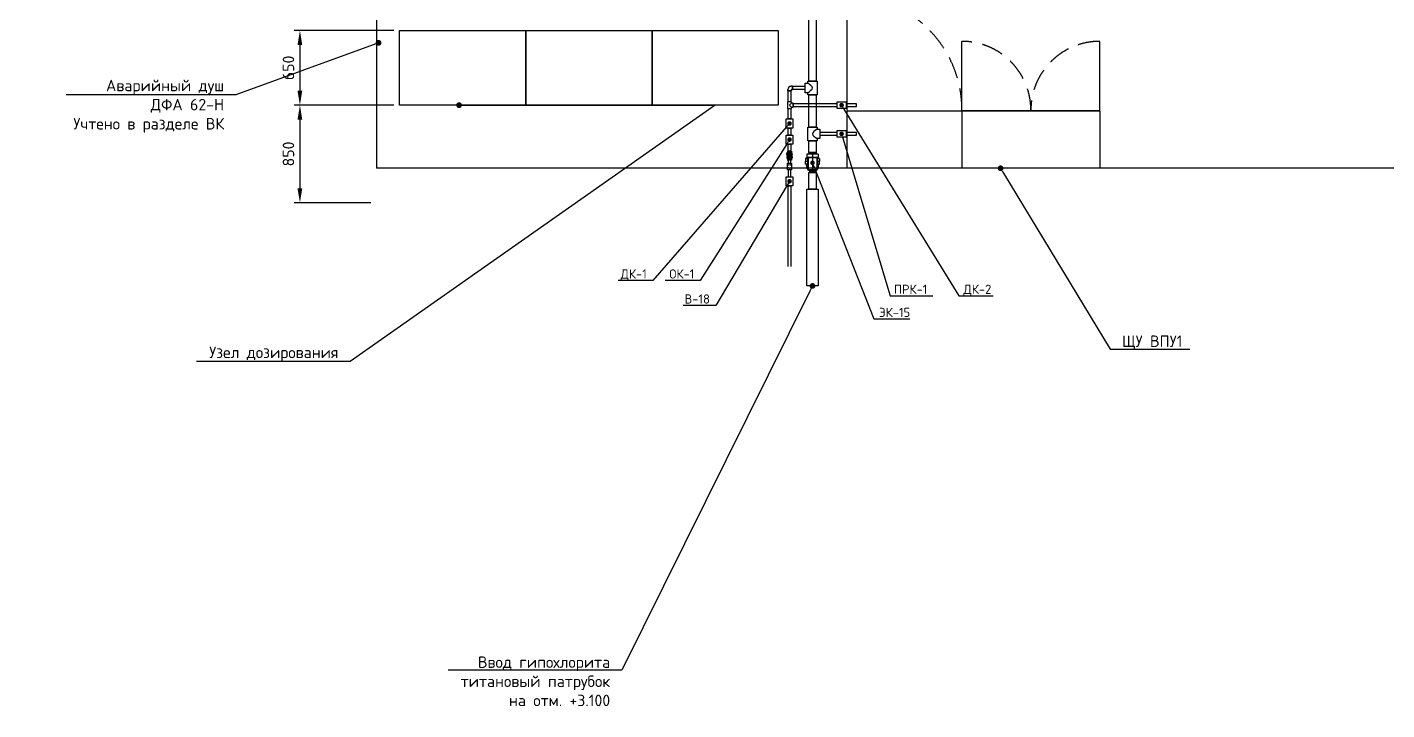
# Model space of a CAD drawing. Header units: millimetres. Extents: x -5247 to 64230, y -16204 to 29599.
# Drawn here: x 621 to 12465, y 15718 to 21665 of the extents above; entities that cross this region are included whole.
import ezdxf
from ezdxf import colors
from ezdxf.entities.mleader import LeaderData, LeaderLine
from ezdxf.math import Vec2, Vec3

# ---------------------------------------------------------------- set-up
doc = ezdxf.new("R2010")
doc.units = ezdxf.units.MM
doc.linetypes.add('HIDDEN', pattern=[9.525, 6.35, -3.175])
doc.linetypes.add('MITTE', pattern=[2, 1.25, -0.25, 0.25, -0.25])
doc.layers.get('Defpoints').update_dxf_attribs({"color": 1, "lineweight": 50})
for name, color, linetype in [('Выноски запорная арматура', 7, 'Continuous'), ('Выноски надписи', 7, 'Continuous'), ('Запорная арматура', 7, 'Continuous'), ('ОВиК и Водоснабжение', 4, 'Continuous'), ('Проектируемое технолог. оборудование', 3, 'Continuous'), ('Проектируемые щиты', 6, 'Continuous'), ('Размеры', 8, 'Continuous'), ('Фитинги', 7, 'Continuous')]:
    doc.layers.add(name, color=color, linetype=linetype)
doc.layers.add('Промывной трубопровод', color=150, linetype='Continuous', lineweight=30)
doc.layers.add('Трубопровод товарного гипохлорита натрия', color=10, linetype='Continuous', lineweight=30)
doc.styles.add('GTO_Isocpeur', font='isocpeur.ttf')
doc.styles.add('ISO_250', font='isocpeur.ttf', dxfattribs={"height": 250})
doc.styles.get("Standard").update_dxf_attribs({"font": 'arial.ttf'})
doc.dimstyles.new('ISO-25', dxfattribs={"dimtxt": 2.5, "dimasz": 2.5, "dimexe": 1.25, "dimexo": 0.625, "dimtad": 1, "dimtxsty": 'Standard', "dimcen": 2.5, "dimadec": 0, "dimazin": 0, "dimtfac": 1, "dimtmove": 0, "dimatfit": 3, "dimfxl": 1, "dimarcsym": 0})

# ---------------------------------------------------------------- blocks, each defined once
blk = doc.blocks.new('_Dot')
at = {"color": 0, "linetype": 'ByBlock', "lineweight": -2}
blk.add_line((-0.5, 0), (-1, 0), dxfattribs=at)
at = {"color": 0, "linetype": 'ByBlock', "const_width": 0.5}
blk.add_lwpolyline([(-0.25, 0, 1), (0.25, 0, 1)], format="xyb", close=True, dxfattribs=at)
blk = doc.blocks.new('Щит ЩУ ВПУ1')
at = {"layer": 'Проектируемые щиты'}
for points in [[(-2200, 506), (-2200, 1506)], [(-1200, 506), (-1200, 1106)], [(0, 506), (0, 1106)], [(0, 500), (-1200, 500), (-1200, 0)]]:
    blk.add_lwpolyline(points, dxfattribs=at)
blk.add_lwpolyline([(-2200, 500), (0, 500), (0, 0), (-2200, 0)], close=True, dxfattribs=at)
at = {"layer": 'Проектируемые щиты', "linetype": 'HIDDEN', "ltscale": 30}
for centre, radius, start, end in [((-2200, 506), 1000, 0, 90), ((-1200, 506), 600, 0, 90), ((0, 506), 600, 90, 180)]:
    blk.add_arc(centre, radius, start, end, dxfattribs=at)
blk = doc.blocks.new('*D151')
at = {"layer": 'Defpoints', "color": 0, "transparency": 16777216}
for p in [(3864, 21636), (2997, 20986), (3864, 20986)]:
    blk.add_point(p, dxfattribs=at)
at = {"layer": 'Размеры', "color": 0, "lineweight": -2, "transparency": 16777216}
for p, q in [((3814, 21636), (2947, 21636)), ((2997, 21511), (2997, 21111)), ((3814, 20986), (2947, 20986))]:
    blk.add_line(p, q, dxfattribs=at)
at = {"layer": 'Размеры', "color": 0, "transparency": 16777216}
for points in [[(2976, 21511), (3017, 21511), (2997, 21636)], [(2976, 21111), (3017, 21111), (2997, 20986)]]:
    blk.add_solid(points, dxfattribs=at)
at = {"layer": 'Размеры', "color": 0, "transparency": 16777216, "insert": (2897, 21311), "char_height": 100, "attachment_point": 5, "rotation": 90, "style": 'GTO_Isocpeur'}
blk.add_mtext('650', dxfattribs=at)
blk = doc.blocks.new('*D129')
at = {"layer": 'Defpoints', "color": 0, "transparency": 16777216}
for p in [(3864, 20986), (2997, 20136), (3664, 20136)]:
    blk.add_point(p, dxfattribs=at)
at = {"layer": 'Размеры', "color": 0, "lineweight": -2, "transparency": 16777216}
for p, q in [((3814, 20986), (2947, 20986)), ((2997, 20861), (2997, 20261)), ((3614, 20136), (2947, 20136))]:
    blk.add_line(p, q, dxfattribs=at)
at = {"layer": 'Размеры', "color": 0, "transparency": 16777216}
for points in [[(2976, 20861), (3017, 20861), (2997, 20986)], [(2976, 20261), (3017, 20261), (2997, 20136)]]:
    blk.add_solid(points, dxfattribs=at)
at = {"layer": 'Размеры', "color": 0, "transparency": 16777216, "insert": (2897, 20561), "char_height": 100, "attachment_point": 5, "rotation": 90, "style": 'GTO_Isocpeur'}
blk.add_mtext('850', dxfattribs=at)
blk = doc.blocks.new('EAQ-MINI-030')
at = {"layer": 'Запорная арматура', "color": 7, "ltscale": 25}
for p, q in [((31, 0), (-31, 0)), ((-31, 0), (-31, -14)), ((31, 0), (31, -14)), ((49, -14), (-49, -14))]:
    blk.add_line(p, q, dxfattribs=at)
at = {"layer": 'Запорная арматура', "color": 7}
for p, q in [((-26, 0), (26, 0)), ((-43, -49), (-43, -144)), ((-38, -49), (-38, -144)), ((-34, -40), (34, -40)), ((-34, -44), (34, -44)), ((38, -49), (38, -144)), ((43, -49), (43, -144)), ((-34, -148), (34, -148)), ((-34, -153), (34, -153)), ((-27, -153), (-27, -175)), ((-5, -153), (-5, -175)), ((8, -153), (8, -175)), ((30, -153), (30, -175))]:
    blk.add_line(p, q, dxfattribs=at)
at = {"layer": 'Запорная арматура', "color": 0}
for p, q in [((-60, -52), (-60, -77)), ((-50, -52), (-60, -52)), ((-60, -102), (-60, -77)), ((-43, -77), (-60, -77)), ((-50, -102), (-60, -102)), ((-51, -42), (-51, -52)), ((-51, -113), (-51, -102)), ((-49, -14), (-49, -42)), ((-39, -42), (-49, -42)), ((-49, -140), (-49, -113)), ((49, -42), (39, -42)), ((60, -52), (43, -52)), ((60, -77), (43, -77)), ((43, -102), (60, -102)), ((49, -113), (49, -140)), ((51, -52), (51, -42)), ((51, -102), (51, -113)), ((60, -52), (60, -77)), ((60, -102), (60, -77)), ((-50, -134), (-50, -119)), ((-44, -119), (-44, -134)), ((44, -119), (44, -134)), ((50, -134), (50, -119))]:
    blk.add_line(p, q, dxfattribs=at)
at = {"layer": 'Запорная арматура', "color": 0, "ltscale": 25}
for p, q in [((-49, -42), (-51, -42)), ((-51, -52), (-43, -52)), ((-51, -102), (-43, -102)), ((-49, -113), (-51, -113)), ((-43, -113), (-49, -113)), ((43, -52), (51, -52)), ((49, -113), (43, -113)), ((49, -14), (49, -42)), ((51, -42), (49, -42)), ((51, -113), (49, -113)), ((-43, -140), (-49, -140)), ((49, -140), (43, -140))]:
    blk.add_line(p, q, dxfattribs=at)
at = {"layer": 'Запорная арматура', "color": 7, "linetype": 'MITTE'}
for p, q in [((0, -2), (0, -175)), ((-29, -164), (-7, -164)), ((29, -164), (7, -164))]:
    blk.add_line(p, q, dxfattribs=at)
at = {"layer": 'Запорная арматура'}
for p, q in [((-5, -175), (-27, -175)), ((30, -175), (8, -175))]:
    blk.add_line(p, q, dxfattribs=at)
at = {"layer": 'Запорная арматура', "color": 7}
for centre, radius, start, end in [((-34, -49), 8.87, 90, 180), ((-34, -49), 4.43, 90, 180), ((34, -49), 8.87, 0, 90), ((34, -49), 4.43, 0, 90), ((-34, -144), 8.87, 180, 270), ((-34, -144), 4.43, 180, 270), ((34, -144), 4.43, 270, 0), ((34, -144), 8.87, 270, 0)]:
    blk.add_arc(centre, radius, start, end, dxfattribs=at)
blk = doc.blocks.new('VALTEC VTp.731.0.063')
at = {"layer": 'Фитинги'}
for points in [[(-41.5, 101), (-41.5, 119), (41.5, 119), (41.5, 0), (-41.5, 0), (-41.5, 18)], [(-41.5, 18), (-64, 18), (-64, 101), (-41.5, 101)]]:
    blk.add_lwpolyline(points, dxfattribs=at)
blk.add_spline([(-41.5, 18), (0, 59.5), (-41.5, 101)], degree=3, dxfattribs=at)
blk = doc.blocks.new('VTp.701.0.02505-1')
at = {"layer": 'Фитинги', "color": 0, "linetype": 'ByBlock', "lineweight": -2}
for p, q in [((28, -105), (28, -73)), ((41, -72), (29, -72)), ((29, -106), (29, -72)), ((41, -106), (29, -106)), ((41, -106), (41, -72)), ((46, -66), (45, -67)), ((45, -67), (45, -68)), ((45, -68), (45, -80)), ((45, -80), (45, -97)), ((45, -97), (45, -109)), ((45, -109), (45, -111)), ((46, -112), (45, -111)), ((59, -66), (46, -66)), ((59, -66), (46, -66)), ((46, -66), (46, -66)), ((59, -71), (46, -71)), ((46, -71), (46, -73)), ((59, -73), (46, -73)), ((59, -87), (46, -87)), ((46, -87), (46, -90)), ((59, -90), (46, -90)), ((59, -104), (46, -104)), ((46, -104), (46, -106)), ((59, -106), (46, -106)), ((59, -112), (46, -112)), ((59, -112), (46, -112)), ((46, -112), (46, -112)), ((59, -66), (59, -66)), ((59, -66), (59, -67)), ((59, -67), (61, -67)), ((59, -80), (59, -67)), ((59, -73), (59, -71)), ((59, -97), (59, -80)), ((59, -90), (59, -87)), ((59, -111), (59, -97)), ((59, -106), (59, -104)), ((59, -110), (61, -110)), ((59, -112), (59, -111)), ((59, -112), (59, -112)), ((61, -67), (61, -110)), ((68, -70), (61, -67)), ((68, -108), (61, -110)), ((63, -85), (63, -84)), ((63, -85), (63, -84)), ((63, -84), (65, -85)), ((65, -85), (63, -84)), ((63, -86), (63, -85)), ((63, -86), (63, -85)), ((64, -87), (63, -88)), ((63, -87), (64, -87)), ((63, -88), (64, -87)), ((64, -87), (63, -87)), ((63, -87), (63, -87)), ((63, -87), (63, -87)), ((63, -89), (63, -88)), ((63, -89), (63, -88)), ((66, -91), (63, -90)), ((63, -90), (66, -91)), ((64, -92), (63, -92)), ((64, -93), (63, -93)), ((64, -86), (64, -85)), ((64, -86), (64, -86)), ((64, -86), (64, -86)), ((64, -87), (65, -87)), ((64, -87), (65, -88)), ((65, -88), (64, -87)), ((65, -87), (64, -87)), ((64, -89), (64, -89)), ((64, -89), (64, -89)), ((64, -89), (64, -89)), ((64, -92), (64, -92)), ((64, -92), (64, -92)), ((64, -92), (64, -92)), ((64, -92), (64, -92)), ((64, -92), (66, -92)), ((65, -92), (64, -92)), ((64, -93), (64, -93)), ((64, -93), (64, -93)), ((64, -93), (64, -93)), ((65, -84), (65, -84)), ((66, -85), (65, -85)), ((65, -85), (65, -85)), ((65, -85), (65, -85)), ((65, -86), (65, -86)), ((65, -86), (65, -86)), ((65, -86), (65, -86)), ((65, -87), (65, -87)), ((65, -89), (65, -88)), ((65, -88), (65, -88)), ((65, -88), (65, -88)), ((65, -89), (65, -89)), ((65, -89), (65, -89)), ((65, -89), (65, -89)), ((66, -92), (65, -92)), ((65, -93), (65, -93)), ((65, -93), (66, -94)), ((65, -93), (66, -93)), ((66, -93), (65, -93)), ((65, -93), (65, -93)), ((65, -93), (65, -93)), ((65, -94), (65, -94)), ((66, -94), (65, -94)), ((66, -86), (66, -85)), ((66, -89), (66, -88)), ((66, -91), (66, -91)), ((66, -91), (66, -91)), ((66, -92), (66, -92)), ((68, -108), (68, -70)), ((68, -76), (80, -76)), ((68, -102), (80, -102)), ((69, -76), (69, -102)), ((69, -77), (80, -77)), ((69, -101), (80, -101)), ((80, -76), (80, -102)), ((80, -76), (81, -77)), ((80, -77), (81, -77)), ((80, -102), (81, -100)), ((80, -101), (81, -101)), ((81, -77), (81, -100))]:
    blk.add_line(p, q, dxfattribs=at)
for centre, radius, start, end in [((29, -73), 1, 90, 180), ((29, -105), 1, 180, 270), ((41, -68), 4, 270, 0), ((41, -110), 4, 0, 90)]:
    blk.add_arc(centre, radius, start, end, dxfattribs=at)
for points, knots in [([(46, -66), (46, -66), (45, -66), (45, -66), (45, -67), (45, -67), (45, -68), (45, -68), (45, -68)], [0, 0, 0, 0, 0.799351, 2.074077, 3.901657, 5.354755, 7.040743, 9, 9, 9, 9]), ([(45, -68), (45, -69), (45, -69), (45, -70), (45, -70), (45, -71), (45, -71), (46, -71)], [0, 0, 0, 0, 1.918351, 3.669779, 4.670661, 5.562009, 8, 8, 8, 8]), ([(46, -73), (46, -74), (45, -74), (45, -75), (45, -76), (45, -77), (45, -78), (45, -79), (45, -80), (45, -80)], [0, 0, 0, 0, 0.888167, 2.30453, 3.065733, 5.249249, 5.949728, 8.094709, 10, 10, 10, 10]), ([(45, -80), (45, -81), (45, -82), (45, -83), (45, -84), (45, -86), (45, -87), (46, -87)], [0, 0, 0, 0, 1.918351, 3.669779, 4.670661, 5.562009, 8, 8, 8, 8]), ([(46, -90), (46, -90), (45, -91), (45, -92), (45, -93), (45, -94), (45, -95), (45, -96), (45, -97), (45, -97)], [0, 0, 0, 0, 0.888167, 2.30453, 3.065733, 5.249249, 5.949728, 8.094709, 10, 10, 10, 10]), ([(45, -97), (45, -98), (45, -99), (45, -100), (45, -101), (45, -102), (45, -103), (46, -104)], [0, 0, 0, 0, 1.918351, 3.669779, 4.670661, 5.562009, 8, 8, 8, 8]), ([(46, -106), (46, -106), (45, -107), (45, -107), (45, -107), (45, -108), (45, -109), (45, -109), (45, -109)], [0, 0, 0, 0, 0.799351, 2.074077, 3.901657, 5.354755, 7.040743, 9, 9, 9, 9]), ([(45, -109), (45, -109), (45, -110), (45, -110), (45, -111), (45, -111), (45, -112), (46, -112)], [0, 0, 0, 0, 1.918351, 3.669779, 4.670661, 5.562009, 8, 8, 8, 8]), ([(59, -71), (59, -71), (59, -71), (59, -70), (59, -70), (59, -70), (59, -69), (59, -69), (59, -68), (59, -68), (59, -67), (59, -66), (59, -66), (59, -66)], [0, 0, 0, 0, 1.427484, 2.280153, 3.286315, 4.372142, 5.285978, 6.405019, 7.558741, 8.816444, 10.160663, 11.854718, 14, 14, 14, 14]), ([(59, -80), (59, -80), (59, -79), (59, -78), (59, -77), (59, -75), (59, -74), (59, -73)], [0, 0, 0, 0, 1.632211, 3.020938, 4.283081, 5.782952, 8, 8, 8, 8]), ([(59, -87), (59, -87), (59, -86), (59, -85), (59, -83), (59, -82), (59, -81), (59, -80)], [0, 0, 0, 0, 1.892547, 2.965414, 4.594113, 6.260888, 8, 8, 8, 8]), ([(59, -97), (59, -97), (59, -96), (59, -95), (59, -93), (59, -92), (59, -91), (59, -90)], [0, 0, 0, 0, 1.632211, 3.020938, 4.283081, 5.782952, 8, 8, 8, 8]), ([(59, -104), (59, -104), (59, -103), (59, -101), (59, -100), (59, -99), (59, -98), (59, -97)], [0, 0, 0, 0, 1.892547, 2.965414, 4.594113, 6.260888, 8, 8, 8, 8]), ([(59, -112), (59, -112), (59, -111), (59, -111), (59, -111), (59, -110), (59, -110), (59, -109), (59, -109), (59, -108), (59, -108), (59, -107), (59, -107), (59, -106)], [0, 0, 0, 0, 1.427484, 2.280153, 3.286315, 4.372142, 5.285978, 6.405019, 7.558741, 8.816444, 10.160663, 11.854718, 14, 14, 14, 14])]:
    blk.add_open_spline(points, degree=3, knots=knots, dxfattribs=at)
for points in [[(63, -84), (63, -84), (63, -84)], [(63, -84), (63, -84), (63, -84)], [(63, -84), (63, -84), (63, -84)], [(63, -85), (63, -85), (63, -85)], [(63, -85), (63, -85), (63, -85)], [(63, -85), (63, -85), (63, -85)], [(63, -85), (63, -85), (63, -85)], [(63, -85), (63, -85), (63, -85)], [(63, -85), (63, -85), (63, -85)], [(63, -85), (63, -85), (63, -85)], [(63, -85), (63, -85), (63, -85)], [(64, -86), (63, -86), (63, -86)], [(63, -86), (63, -86), (63, -86)], [(63, -86), (64, -86), (64, -86)], [(63, -87), (63, -87), (63, -87)], [(63, -87), (63, -87), (63, -87)], [(63, -87), (63, -87), (63, -87)], [(63, -88), (63, -88), (63, -88)], [(63, -88), (63, -88), (63, -88)], [(63, -88), (63, -88), (63, -88)], [(63, -88), (63, -88), (63, -88)], [(63, -88), (63, -88), (63, -88)], [(63, -88), (63, -88), (63, -88)], [(63, -88), (63, -88), (63, -88)], [(63, -88), (63, -88), (63, -88)], [(63, -89), (64, -89), (64, -89)], [(63, -89), (63, -89), (63, -89)], [(64, -89), (63, -89), (63, -89)], [(63, -90), (63, -90), (63, -90)], [(63, -90), (63, -90), (63, -90)], [(63, -90), (63, -90), (63, -90)], [(63, -90), (63, -90), (63, -90)], [(63, -90), (63, -90), (63, -90)], [(63, -92), (63, -92), (63, -92)], [(63, -92), (63, -93), (63, -93)], [(63, -92), (63, -92), (63, -92)], [(63, -92), (63, -92), (63, -92)], [(65, -85), (64, -85), (64, -85)], [(64, -86), (64, -86), (64, -86)], [(64, -86), (64, -86), (64, -86)], [(64, -86), (64, -86), (64, -86)], [(64, -86), (64, -86), (64, -86)], [(64, -86), (65, -86), (65, -86)], [(64, -89), (64, -89), (64, -89)], [(64, -89), (64, -89), (64, -89)], [(64, -89), (65, -89), (65, -89)], [(64, -89), (64, -89), (64, -89)], [(64, -89), (64, -89), (64, -89)], [(65, -89), (64, -89), (64, -89)], [(64, -89), (64, -89), (64, -89)], [(64, -92), (64, -92), (64, -92)], [(64, -92), (64, -92), (64, -92)], [(64, -92), (64, -92), (64, -92)], [(64, -92), (64, -92), (64, -92)], [(64, -92), (64, -92), (64, -92)], [(64, -93), (64, -93), (64, -92)], [(64, -93), (64, -93), (64, -93)], [(64, -93), (64, -93), (64, -93)], [(64, -93), (64, -93), (64, -93)], [(64, -93), (64, -93), (64, -93)], [(65, -84), (65, -84), (65, -84)], [(65, -84), (65, -84), (65, -84)], [(65, -84), (65, -84), (65, -84)], [(65, -84), (65, -84), (65, -84)], [(65, -84), (65, -84), (65, -84)], [(65, -84), (65, -85), (65, -85)], [(65, -84), (65, -84), (65, -84)], [(65, -85), (66, -85), (66, -84)], [(66, -84), (65, -84), (65, -84)], [(65, -84), (65, -84), (65, -84)], [(65, -85), (65, -85), (65, -85)], [(65, -85), (65, -85), (65, -85)], [(65, -85), (65, -85), (65, -85)], [(65, -85), (65, -85), (65, -85)], [(65, -85), (65, -85), (65, -85)], [(65, -86), (65, -86), (65, -86)], [(65, -86), (65, -86), (66, -86)], [(65, -87), (65, -87), (65, -87)], [(65, -87), (65, -87), (65, -87)], [(65, -87), (65, -87), (65, -87)], [(65, -88), (65, -88), (65, -88)], [(66, -88), (65, -88), (65, -88)], [(65, -88), (65, -88), (65, -88)], [(65, -88), (65, -88), (65, -88)], [(65, -88), (65, -88), (65, -88)], [(65, -89), (65, -89), (65, -89)], [(65, -89), (65, -89), (65, -89)], [(65, -89), (65, -89), (65, -89)], [(65, -89), (66, -89), (66, -89)], [(65, -89), (65, -89), (65, -89)], [(65, -89), (65, -89), (65, -89)], [(65, -89), (65, -89), (65, -89)], [(65, -89), (65, -89), (65, -89)], [(65, -89), (65, -89), (65, -89)], [(65, -89), (65, -89), (65, -89)], [(65, -93), (65, -93), (65, -93)], [(65, -93), (65, -94), (65, -94)], [(65, -93), (65, -93), (65, -93)], [(65, -93), (65, -93), (65, -93)], [(65, -93), (65, -93), (65, -93)], [(65, -93), (65, -93), (65, -93)], [(65, -94), (65, -94), (65, -94)], [(65, -94), (65, -94), (65, -94)], [(66, -84), (66, -84), (66, -84)], [(66, -85), (66, -85), (66, -85)], [(66, -86), (66, -86), (66, -86)], [(66, -86), (66, -86), (66, -86)], [(66, -88), (66, -88), (66, -88)], [(66, -88), (66, -88), (66, -88)], [(66, -91), (66, -91), (66, -91)], [(66, -91), (66, -91), (66, -91)], [(66, -91), (66, -91), (66, -91)], [(66, -92), (66, -92), (66, -92)], [(66, -92), (66, -92), (66, -92)], [(66, -92), (66, -92), (66, -92)], [(66, -93), (66, -93), (66, -93)], [(66, -93), (66, -93), (66, -93)], [(66, -93), (66, -93), (66, -93)], [(66, -93), (66, -93), (66, -93)], [(66, -94), (66, -94), (66, -94)], [(66, -94), (66, -94), (66, -94)], [(66, -94), (66, -94), (66, -94)], [(66, -94), (66, -94), (66, -94)]]:
    blk.add_open_spline(points, degree=2, dxfattribs=at)
blk = doc.blocks.new('VTp.702.0.02505-1')
at = {"layer": 'Фитинги', "color": 0, "linetype": 'ByBlock', "lineweight": -2}
for p, q in [((-136, -34), (-136, -67)), ((-135, -33), (-124, -33)), ((-135, -33), (-135, -68)), ((-135, -68), (-124, -68)), ((-124, -33), (-124, -68)), ((-119, -27), (-120, -28)), ((-120, -28), (-120, -30)), ((-120, -30), (-120, -72)), ((-119, -74), (-120, -72)), ((-106, -27), (-119, -27)), ((-106, -27), (-119, -27)), ((-119, -27), (-119, -27)), ((-106, -33), (-119, -33)), ((-119, -33), (-119, -35)), ((-106, -35), (-119, -35)), ((-106, -49), (-119, -49)), ((-119, -49), (-119, -52)), ((-106, -52), (-119, -52)), ((-119, -66), (-119, -68)), ((-106, -66), (-119, -66)), ((-106, -68), (-119, -68)), ((-106, -74), (-119, -74)), ((-106, -74), (-119, -74)), ((-119, -74), (-119, -74)), ((-106, -27), (-105, -28)), ((-106, -27), (-106, -27)), ((-106, -35), (-106, -33)), ((-106, -52), (-106, -49)), ((-106, -68), (-106, -66)), ((-106, -74), (-105, -72)), ((-106, -74), (-106, -74)), ((-105, -30), (-105, -28)), ((-105, -29), (-103, -29)), ((-105, -42), (-105, -30)), ((-105, -59), (-105, -42)), ((-105, -71), (-105, -59)), ((-105, -72), (-105, -71)), ((-105, -72), (-103, -72)), ((-97, -31), (-103, -29)), ((-103, -29), (-103, -72)), ((-97, -70), (-103, -72)), ((-102, -46), (-102, -45)), ((-102, -47), (-102, -47)), ((-101, -49), (-102, -49)), ((-102, -49), (-102, -49)), ((-102, -49), (-102, -49)), ((-102, -50), (-102, -50)), ((-102, -51), (-99, -53)), ((-99, -53), (-102, -52)), ((-101, -45), (-100, -46)), ((-100, -46), (-101, -46)), ((-101, -46), (-101, -46)), ((-101, -47), (-101, -47)), ((-101, -48), (-101, -48)), ((-101, -48), (-101, -49)), ((-101, -49), (-100, -48)), ((-101, -48), (-101, -48)), ((-102, -49), (-101, -49)), ((-100, -49), (-101, -49)), ((-100, -49), (-101, -49)), ((-101, -49), (-100, -49)), ((-101, -49), (-101, -49)), ((-101, -50), (-101, -50)), ((-101, -51), (-101, -51)), ((-101, -51), (-101, -51)), ((-101, -54), (-101, -53)), ((-101, -54), (-101, -53)), ((-101, -53), (-101, -53)), ((-101, -53), (-99, -54)), ((-99, -54), (-101, -53)), ((-101, -54), (-101, -54)), ((-101, -54), (-101, -54)), ((-100, -54), (-101, -54)), ((-101, -54), (-101, -54)), ((-101, -54), (-101, -54)), ((-100, -54), (-101, -54)), ((-100, -45), (-100, -45)), ((-100, -46), (-100, -46)), ((-100, -46), (-100, -46)), ((-99, -47), (-100, -47)), ((-100, -47), (-100, -47)), ((-99, -47), (-100, -47)), ((-100, -47), (-100, -47)), ((-100, -48), (-100, -48)), ((-100, -49), (-100, -49)), ((-100, -49), (-100, -49)), ((-100, -50), (-100, -50)), ((-100, -51), (-100, -51)), ((-100, -51), (-100, -51)), ((-100, -51), (-100, -51)), ((-99, -55), (-100, -55)), ((-100, -55), (-100, -55)), ((-100, -55), (-100, -55)), ((-100, -55), (-99, -55)), ((-99, -55), (-100, -55)), ((-100, -55), (-99, -55)), ((-99, -48), (-99, -47)), ((-99, -48), (-99, -47)), ((-99, -50), (-99, -50)), ((-99, -50), (-99, -50)), ((-99, -53), (-99, -53)), ((-99, -53), (-99, -53)), ((-99, -54), (-99, -54)), ((-99, -54), (-99, -54)), ((-99, -55), (-99, -55)), ((-99, -55), (-99, -55)), ((-97, -70), (-97, -31))]:
    blk.add_line(p, q, dxfattribs=at)
for centre, radius, start, end in [((-135, -34), 1, 90, 180), ((-135, -67), 1, 180, 270), ((-124, -29), 4, 270, 0), ((-124, -72), 4, 0, 90)]:
    blk.add_arc(centre, radius, start, end, dxfattribs=at)
for points, knots in [([(-119, -27), (-119, -27), (-119, -27), (-120, -28), (-120, -28), (-120, -29), (-120, -29), (-120, -30), (-120, -30)], [0, 0, 0, 0, 0.799351, 2.074077, 3.901657, 5.354755, 7.040743, 9, 9, 9, 9]), ([(-120, -30), (-120, -30), (-120, -31), (-120, -31), (-120, -32), (-120, -32), (-119, -33), (-119, -33)], [0, 0, 0, 0, 1.918351, 3.669779, 4.670661, 5.562009, 8, 8, 8, 8]), ([(-119, -35), (-119, -35), (-119, -36), (-119, -36), (-120, -37), (-120, -38), (-120, -39), (-120, -40), (-120, -42), (-120, -43), (-120, -44), (-120, -46), (-120, -47), (-119, -48), (-119, -49)], [0, 0, 0, 0, 0.624947, 1.212639, 2.034574, 2.9707, 4.271469, 5.753517, 7.500008, 8.600692, 9.827121, 11.22892, 13.119267, 15, 15, 15, 15]), ([(-119, -52), (-119, -52), (-119, -52), (-119, -53), (-120, -54), (-120, -55), (-120, -56), (-120, -57), (-120, -59), (-120, -60), (-120, -61), (-120, -62), (-120, -64), (-119, -65), (-119, -66)], [0, 0, 0, 0, 0.624947, 1.212639, 2.034574, 2.9707, 4.271469, 5.753517, 7.500008, 8.600692, 9.827121, 11.22892, 13.119267, 15, 15, 15, 15]), ([(-119, -68), (-119, -68), (-119, -68), (-120, -69), (-120, -69), (-120, -69), (-120, -70), (-120, -71), (-120, -71), (-120, -72), (-120, -72), (-120, -73), (-119, -73), (-119, -74)], [0, 0, 0, 0, 0.583284, 1.898936, 2.772654, 3.986705, 5.369949, 7.000007, 8.027313, 9.17198, 10.480325, 12.24465, 14, 14, 14, 14]), ([(-105, -30), (-105, -30), (-106, -29), (-106, -29), (-106, -28), (-106, -28), (-106, -27), (-106, -27)], [0, 0, 0, 0, 1.918351, 3.669779, 4.670661, 5.562009, 8, 8, 8, 8]), ([(-106, -33), (-106, -33), (-106, -33), (-106, -32), (-106, -32), (-106, -31), (-106, -31), (-105, -30), (-105, -30)], [0, 0, 0, 0, 0.799351, 2.074077, 3.901657, 5.354755, 7.040743, 9, 9, 9, 9]), ([(-105, -42), (-105, -41), (-106, -40), (-106, -39), (-106, -38), (-106, -37), (-106, -36), (-106, -35)], [0, 0, 0, 0, 1.918351, 3.669779, 4.670661, 5.562009, 8, 8, 8, 8]), ([(-106, -49), (-106, -49), (-106, -48), (-106, -47), (-106, -46), (-106, -46), (-106, -44), (-106, -43), (-105, -42), (-105, -42)], [0, 0, 0, 0, 0.888167, 2.30453, 3.065733, 5.249249, 5.949728, 8.094709, 10, 10, 10, 10]), ([(-105, -59), (-105, -58), (-106, -57), (-106, -56), (-106, -55), (-106, -54), (-106, -53), (-106, -52)], [0, 0, 0, 0, 1.918351, 3.669779, 4.670661, 5.562009, 8, 8, 8, 8]), ([(-106, -66), (-106, -66), (-106, -65), (-106, -64), (-106, -63), (-106, -62), (-106, -61), (-106, -60), (-105, -59), (-105, -59)], [0, 0, 0, 0, 0.888167, 2.30453, 3.065733, 5.249249, 5.949728, 8.094709, 10, 10, 10, 10]), ([(-105, -71), (-105, -70), (-106, -70), (-106, -69), (-106, -69), (-106, -69), (-106, -68), (-106, -68)], [0, 0, 0, 0, 1.918351, 3.669779, 4.670661, 5.562009, 8, 8, 8, 8]), ([(-106, -74), (-106, -74), (-106, -73), (-106, -73), (-106, -72), (-106, -72), (-106, -71), (-105, -71), (-105, -71)], [0, 0, 0, 0, 0.799351, 2.074077, 3.901657, 5.354755, 7.040743, 9, 9, 9, 9])]:
    blk.add_open_spline(points, degree=3, knots=knots, dxfattribs=at)
for points in [[(-101, -45), (-102, -45), (-102, -45)], [(-102, -45), (-102, -45), (-102, -45)], [(-102, -46), (-102, -47), (-102, -47)], [(-102, -47), (-102, -48), (-101, -48)], [(-102, -47), (-102, -47), (-101, -47)], [(-101, -47), (-102, -47), (-102, -47)], [(-102, -47), (-102, -47), (-102, -47)], [(-102, -48), (-102, -48), (-102, -49)], [(-101, -48), (-102, -48), (-102, -48)], [(-102, -49), (-102, -49), (-102, -49)], [(-102, -49), (-102, -49), (-102, -49)], [(-102, -49), (-102, -49), (-101, -49)], [(-102, -50), (-102, -51), (-101, -51)], [(-102, -50), (-102, -50), (-102, -50)], [(-101, -50), (-102, -50), (-102, -50)], [(-102, -51), (-102, -51), (-102, -51)], [(-102, -51), (-102, -51), (-102, -51)], [(-102, -51), (-102, -51), (-102, -51)], [(-102, -51), (-102, -51), (-102, -51)], [(-102, -51), (-102, -52), (-102, -52)], [(-101, -54), (-102, -54), (-102, -54)], [(-102, -54), (-102, -54), (-102, -54)], [(-102, -54), (-102, -54), (-101, -54)], [(-102, -54), (-102, -54), (-102, -54)], [(-101, -45), (-101, -45), (-101, -45)], [(-101, -47), (-101, -47), (-101, -46)], [(-101, -48), (-101, -48), (-101, -47)], [(-100, -47), (-100, -48), (-101, -48)], [(-101, -47), (-101, -47), (-101, -47)], [(-101, -47), (-101, -47), (-101, -47)], [(-101, -47), (-101, -47), (-101, -47)], [(-101, -48), (-101, -48), (-101, -48)], [(-101, -48), (-101, -48), (-101, -48)], [(-101, -48), (-101, -48), (-100, -48)], [(-101, -48), (-101, -48), (-101, -48)], [(-101, -48), (-101, -48), (-101, -48)], [(-101, -49), (-101, -49), (-101, -49)], [(-101, -50), (-101, -50), (-101, -50)], [(-101, -50), (-101, -50), (-101, -50)], [(-100, -50), (-100, -51), (-101, -51)], [(-101, -51), (-101, -51), (-101, -50)], [(-101, -51), (-101, -51), (-101, -51)], [(-101, -51), (-101, -51), (-100, -51)], [(-101, -51), (-101, -51), (-101, -51)], [(-101, -51), (-101, -51), (-101, -51)], [(-101, -53), (-101, -53), (-101, -53)], [(-101, -53), (-101, -53), (-101, -53)], [(-101, -54), (-101, -54), (-101, -54)], [(-101, -54), (-101, -54), (-101, -54)], [(-101, -54), (-101, -54), (-101, -54)], [(-101, -54), (-101, -54), (-101, -54)], [(-100, -45), (-100, -45), (-100, -46)], [(-99, -46), (-99, -45), (-100, -45)], [(-100, -45), (-100, -45), (-100, -45)], [(-99, -46), (-99, -46), (-100, -46)], [(-100, -46), (-100, -46), (-100, -46)], [(-100, -46), (-100, -46), (-99, -46)], [(-100, -46), (-100, -46), (-100, -46)], [(-100, -46), (-100, -47), (-100, -47)], [(-100, -47), (-100, -47), (-99, -46)], [(-100, -46), (-100, -46), (-100, -46)], [(-100, -46), (-100, -46), (-100, -46)], [(-100, -47), (-100, -47), (-100, -47)], [(-100, -48), (-100, -48), (-100, -47)], [(-100, -47), (-100, -47), (-100, -47)], [(-100, -48), (-100, -48), (-100, -48)], [(-100, -49), (-100, -48), (-100, -48)], [(-100, -49), (-100, -49), (-100, -49)], [(-100, -49), (-100, -49), (-100, -49)], [(-100, -49), (-100, -49), (-100, -49)], [(-100, -49), (-100, -49), (-100, -49)], [(-100, -50), (-100, -50), (-100, -50)], [(-100, -50), (-100, -50), (-100, -50)], [(-99, -50), (-99, -50), (-100, -51)], [(-100, -50), (-100, -50), (-100, -50)], [(-100, -50), (-100, -50), (-100, -50)], [(-100, -51), (-100, -50), (-100, -50)], [(-100, -51), (-100, -51), (-100, -51)], [(-100, -51), (-100, -51), (-100, -51)], [(-100, -51), (-100, -51), (-100, -51)], [(-100, -51), (-100, -51), (-99, -51)], [(-100, -51), (-100, -51), (-100, -51)], [(-100, -51), (-100, -51), (-100, -51)], [(-100, -54), (-100, -54), (-100, -54)], [(-100, -54), (-100, -54), (-100, -54)], [(-100, -54), (-100, -54), (-100, -54)], [(-100, -54), (-100, -54), (-100, -54)], [(-100, -55), (-100, -55), (-100, -55)], [(-100, -55), (-100, -55), (-100, -55)], [(-100, -55), (-100, -55), (-100, -55)], [(-100, -55), (-100, -55), (-100, -55)], [(-100, -55), (-100, -55), (-100, -55)], [(-100, -55), (-100, -55), (-100, -55)], [(-100, -55), (-100, -55), (-100, -55)], [(-100, -55), (-100, -55), (-100, -55)], [(-99, -46), (-99, -46), (-99, -46)], [(-99, -46), (-99, -46), (-99, -46)], [(-99, -46), (-99, -46), (-99, -46)], [(-99, -46), (-99, -46), (-99, -46)], [(-99, -47), (-99, -47), (-99, -47)], [(-99, -48), (-99, -48), (-99, -48)], [(-99, -48), (-99, -48), (-99, -48)], [(-99, -48), (-99, -48), (-99, -48)], [(-99, -48), (-99, -48), (-99, -48)], [(-99, -51), (-99, -51), (-99, -50)], [(-99, -50), (-99, -50), (-99, -50)], [(-99, -50), (-99, -50), (-99, -50)], [(-99, -50), (-99, -50), (-99, -50)], [(-99, -50), (-99, -50), (-99, -50)], [(-99, -53), (-99, -53), (-99, -53)], [(-99, -53), (-99, -53), (-99, -53)], [(-99, -53), (-99, -53), (-99, -53)], [(-99, -54), (-99, -54), (-99, -54)], [(-99, -54), (-99, -54), (-99, -54)], [(-99, -54), (-99, -54), (-99, -54)], [(-99, -55), (-99, -55), (-99, -55)], [(-99, -55), (-99, -55), (-99, -55)], [(-99, -55), (-99, -55), (-99, -55)], [(-99, -55), (-99, -55), (-99, -55)], [(-99, -55), (-99, -55), (-99, -55)], [(-99, -55), (-99, -55), (-99, -55)], [(-99, -55), (-99, -55), (-99, -55)], [(-99, -55), (-99, -55), (-99, -55)]]:
    blk.add_open_spline(points, degree=2, dxfattribs=at)
blk = doc.blocks.new('VALTEC VTp.731.0.025')
at = {"layer": 'Фитинги', "linetype": 'ByBlock', "lineweight": -2}
for points in [[(-17.25, 12.25), (-30.75, 12.25), (-30.75, 46.75), (-17.25, 46.75)], [(-17.25, 46.75), (-17.25, 59), (17.25, 59), (17.25, 0), (-17.25, 0), (-17.25, 12.25)]]:
    blk.add_lwpolyline(points, dxfattribs=at)
blk.add_spline([(-17.25, 12.25), (0, 29.5), (-17.25, 46.75)], degree=3, dxfattribs=at)
blk = doc.blocks.new('COMER EL500200PVC')
at = {"layer": 'Фитинги', "linetype": 'ByBlock', "lineweight": -2}
for points in [[(13, 14), (0, 14), (0, -14), (14, -14)], [(13, 14), (0, 14), (0, -14), (14, -14)], [(13, 14), (13, 27), (40, 27), (40, 13)], [(40, 13), (40, 27)], [(40, 13), (40, 14), (40, 14)]]:
    blk.add_lwpolyline(points, dxfattribs=at)
blk.add_arc((14, 13), 26.2, 270, 1.9761, dxfattribs=at)

msp = doc.modelspace()

# ---------------------------------------------------------------- linework, layer by layer
for points in [[(3664.422, 29284.312), (3664.422, 20436.076)], [(13464.422, 20436.076), (3664.422, 20436.076)]]:
    msp.add_lwpolyline(points)
at = {"layer": 'ОВиК и Водоснабжение'}
for points in [[(7274.389, 20507.048), (7249.389, 20507.048), (7249.389, 20482.048), (7274.389, 20482.048)], [(7274.389, 20423.048), (7249.389, 20423.048), (7249.389, 20363.048), (7274.389, 20363.048)], [(7231.889, 20283.048), (7231.889, 20363.048), (7291.889, 20363.048), (7291.889, 20283.048)]]:
    msp.add_lwpolyline(points, close=True, dxfattribs=at)
msp.add_lwpolyline([(7249.389, 19580.566), (7249.389, 20283.048), (7274.389, 20283.048), (7274.389, 19580.566)], dxfattribs=at)
at = {"layer": 'Проектируемое технолог. оборудование'}
for points in [[(4964.422, 20986.076), (3864.422, 20986.076), (3864.422, 21636.076), (4964.422, 21636.076)], [(6064.422, 20986.076), (4964.422, 20986.076), (4964.422, 21636.076), (6064.422, 21636.076)], [(7164.422, 20986.076), (6064.422, 20986.076), (6064.422, 21636.076), (7164.422, 21636.076)]]:
    msp.add_lwpolyline(points, close=True, dxfattribs=at)
at = {"layer": 'Промывной трубопровод'}
for points in [[(7274.389, 21109.926), (7274.389, 21015.576), (7249.389, 21015.576), (7249.389, 21109.926)], [(7397.889, 21124.108), (7397.889, 21149.108), (7288.571, 21149.108), (7288.571, 21124.108)], [(7675.556, 20973.576), (7675.556, 20998.576), (7292.639, 20998.576), (7292.639, 20973.576)], [(7755.556, 20956.076), (7675.556, 20956.076), (7675.556, 21016.076), (7755.556, 21016.076)], [(7846.639, 20973.576), (7846.639, 20998.576), (7755.556, 20998.576), (7755.556, 20973.576)], [(7231.889, 20786.048), (7231.889, 20866.048), (7291.889, 20866.048), (7291.889, 20786.048)], [(7274.389, 20956.576), (7274.389, 20866.048), (7249.389, 20866.048), (7249.389, 20956.576)], [(7274.389, 20786.048), (7274.389, 20726.048), (7249.389, 20726.048), (7249.389, 20786.048)], [(7231.889, 20646.048), (7231.889, 20726.048), (7291.889, 20726.048), (7291.889, 20646.048)], [(7274.389, 20646.048), (7274.389, 20586.048), (7249.389, 20586.048), (7249.389, 20646.048)]]:
    msp.add_lwpolyline(points, close=True, dxfattribs=at)
at = {"layer": 'Трубопровод товарного гипохлорита натрия'}
for points in [[(7430.389, 22806.163), (7493.389, 22806.163), (7493.389, 21195.576), (7430.389, 21195.576)], [(7430.389, 21076.576), (7493.389, 21076.576), (7493.389, 20795.576), (7430.389, 20795.576)], [(7675.556, 20723.576), (7675.556, 20748.576), (7525.889, 20748.576), (7525.889, 20723.576)], [(7755.556, 20706.076), (7675.556, 20706.076), (7675.556, 20766.076), (7755.556, 20766.076)], [(7846.639, 20723.576), (7846.639, 20748.576), (7755.556, 20748.576), (7755.556, 20723.576)], [(7430.389, 20676.576), (7493.389, 20676.576), (7493.389, 20572.862), (7430.389, 20572.862)], [(7430.389, 20398.353), (7493.389, 20398.353), (7493.389, 20253.378), (7430.389, 20253.378)], [(7411.889, 20253.378), (7511.889, 20253.378), (7511.889, 19411.147), (7411.889, 19411.147)]]:
    msp.add_lwpolyline(points, close=True, dxfattribs=at)
at = {"layer": 'Фитинги'}
msp.add_lwpolyline([(7244.639, 20482.048), (7279.139, 20482.048), (7279.139, 20423.048), (7244.639, 20423.048)], close=True, dxfattribs=at)
at = {"layer": 'Фитинги', "linetype": 'HIDDEN'}
msp.add_circle((7261.889, 20452.548), 17.25, dxfattribs=at)

# ---------------------------------------------------------------- block references
for name, p, rotation in [('VTp.702.0.02505-1', (7312.277, 20449.554), 270), ('VTp.701.0.02505-1', (7173.111, 20478.716), 90)]:
    msp.add_blockref(name, p, dxfattribs=dict(rotation=rotation))
at = {"layer": 'ОВиК и Водоснабжение'}
for name, p in [('Щит ЩУ ВПУ1', (9964.422, 20436.076)), ('EAQ-MINI-030', (7461.889, 20572.862))]:
    msp.add_blockref(name, p, dxfattribs=at)
at = {"layer": 'Фитинги', "rotation": 180}
for name, p in [('COMER EL500200PVC', (7288.571, 21136.608)), ('VALTEC VTp.731.0.063', (7461.889, 20795.576))]:
    msp.add_blockref(name, p, dxfattribs=at)
at = {"layer": 'Фитинги'}
msp.add_blockref('VALTEC VTp.731.0.063', (7461.889, 21076.576), dxfattribs=at)
at = {"layer": 'Фитинги', "xscale": -1}
msp.add_blockref('VALTEC VTp.731.0.025', (7261.889, 20956.576), dxfattribs=at)

# ---------------------------------------------------------------- dimensions: what is measured, and where the dimension line sits
at = {"layer": 'Размеры'}
for base, p1, p2, picture, middle in [((2996.564, 20986.076), (3864.422, 21636.076), (3864.422, 20986.076), '*D151', (2896.564, 21311.076)), ((2996.564, 20136.076), (3864.422, 20986.076), (3664.422, 20136.076), '*D129', (2896.564, 20561.076))]:
    dim = msp.add_linear_dim(base=base, p1=p1, p2=p2, angle=90, dimstyle='ISO-25', override={"dimtxt": 100, "dimasz": 125, "dimexe": 50, "dimexo": 50, "dimgap": 50, "dimtxsty": 'GTO_Isocpeur'}, dxfattribs=at)
    dim.commit()
    dim.dimension.update_dxf_attribs({"geometry": picture, "text_midpoint": middle})

# ---------------------------------------------------------------- leaders
at = {"layer": 'Выноски запорная арматура'}
ml = msp.add_multileader_mtext('Standard', dxfattribs=at)
ml.set_content('ДК-2', color=256, style='ISO_250')
ml.set_leader_properties()
ml.set_arrow_properties(name='DOT')
ml.build(insert=Vec2(0, 0))
ml.multileader.update_dxf_attribs({"text_left_attachment_type": 6, "text_right_attachment_type": 6, "dogleg_length": 50, "arrow_head_size": 40})
ctx = ml.context
ctx.base_point, ctx.char_height, ctx.arrow_head_size, ctx.plane_origin = Vec3(8785.947, 19325.743), 80, 40, Vec3(11154.738, 24229.732)
ctx.left_attachment, ctx.right_attachment, ctx.text_align_type = 6, 6, 2
notes = []
notes.append((ctx, [(1, (1, 1, 0), (8735.947, 19325.743), (1, 0), 50, [(0, [(7715.556, 20986.076)], 0, [])])]))
ctx.mtext.insert, ctx.mtext.width, ctx.mtext.defined_height, ctx.mtext.alignment, ctx.mtext.flow_direction = Vec3(9019.947, 19421.743), 405.73268, 132.775, 3, 5
ml = msp.add_multileader_mtext('Standard', dxfattribs=at)
ml.set_content('ДК-1', color=256, style='ISO_250')
ml.set_leader_properties()
ml.set_arrow_properties(name='DOT')
ml.build(insert=Vec2(0, 0))
ml.multileader.update_dxf_attribs({"text_left_attachment_type": 6, "text_right_attachment_type": 6, "dogleg_length": 50, "arrow_head_size": 40})
ctx = ml.context
ctx.base_point, ctx.char_height, ctx.arrow_head_size, ctx.plane_origin = Vec3(5800.48, 19459.517), 80, 40, Vec3(8185.272, 24677.144)
ctx.left_attachment, ctx.right_attachment, ctx.text_align_type = 6, 6, 2
notes.append((ctx, [(0, (1, 1, 0), (6070.48, 19459.517), (-1, 0), 50, [(0, [(7261.889, 20826.048)], 0, [])])]))
ctx.mtext.insert, ctx.mtext.width, ctx.mtext.defined_height, ctx.mtext.alignment, ctx.mtext.flow_direction = Vec3(6018.48, 19555.517), 257.86639, 132.775, 3, 5
ml = msp.add_multileader_mtext('Standard', dxfattribs=at)
ml.set_content('ПРК-1', color=256, style='ISO_250')
ml.set_leader_properties()
ml.set_arrow_properties(name='DOT')
ml.build(insert=Vec2(0, 0))
ml.multileader.update_dxf_attribs({"text_left_attachment_type": 6, "text_right_attachment_type": 6, "dogleg_length": 50, "arrow_head_size": 40})
ctx = ml.context
ctx.base_point, ctx.char_height, ctx.arrow_head_size, ctx.plane_origin = Vec3(8188.681, 19325.743), 80, 40, Vec3(10557.473, 24229.732)
ctx.left_attachment, ctx.right_attachment, ctx.text_align_type = 6, 6, 2
notes.append((ctx, [(1, (1, 1, 0), (8138.681, 19325.743), (1, 0), 50, [(0, [(7715.556, 20736.076)], 0, [])])]))
ctx.mtext.insert, ctx.mtext.width, ctx.mtext.defined_height, ctx.mtext.alignment, ctx.mtext.flow_direction = Vec3(8462.681, 19421.743), 405.73268, 132.775, 3, 5
ml = msp.add_multileader_mtext('Standard', dxfattribs=at)
ml.set_content('ОК-1', color=256, style='ISO_250')
ml.set_leader_properties()
ml.set_arrow_properties(name='DOT')
ml.build(insert=Vec2(0, 0))
ml.multileader.update_dxf_attribs({"text_left_attachment_type": 6, "text_right_attachment_type": 6, "dogleg_length": 50, "arrow_head_size": 40})
ctx = ml.context
ctx.base_point, ctx.char_height, ctx.arrow_head_size, ctx.plane_origin = Vec3(6222.691, 19459.517), 80, 40, Vec3(8178.135, 24363.505)
ctx.left_attachment, ctx.right_attachment, ctx.text_align_type = 6, 6, 2
notes.append((ctx, [(0, (1, 1, 0), (6484.691, 19459.517), (-1, 0), 50, [(0, [(7261.889, 20686.048)], 0, [])])]))
ctx.mtext.insert, ctx.mtext.width, ctx.mtext.defined_height, ctx.mtext.alignment, ctx.mtext.flow_direction = Vec3(6432.691, 19555.517), 257.86639, 132.775, 3, 5
ml = msp.add_multileader_mtext('Standard', dxfattribs=at)
ml.set_content('ЭК-15', color=256, style='ISO_250')
ml.set_leader_properties()
ml.set_arrow_properties(name='DOT')
ml.build(insert=Vec2(0, 0))
ml.multileader.update_dxf_attribs({"text_left_attachment_type": 6, "text_right_attachment_type": 6, "dogleg_length": 50, "arrow_head_size": 40})
ctx = ml.context
ctx.base_point, ctx.char_height, ctx.arrow_head_size, ctx.plane_origin = Vec3(8047.446, 19124.45), 80, 40, Vec3(9169.011, 24354.521)
ctx.left_attachment, ctx.right_attachment, ctx.text_align_type = 6, 6, 2
notes.append((ctx, [(1, (1, 1, 0), (7997.446, 19124.45), (1, 0), 50, [(0, [(7461.889, 20484.155)], 0, [])])]))
ctx.mtext.insert, ctx.mtext.width, ctx.mtext.defined_height, ctx.mtext.alignment, ctx.mtext.flow_direction = Vec3(8313.446, 19220.45), 257.86639, 132.775, 3, 5
ml = msp.add_multileader_mtext('Standard', dxfattribs=at)
ml.set_content('В-18', color=256, style='ISO_250')
ml.set_leader_properties()
ml.set_arrow_properties(name='DOT')
ml.build(insert=Vec2(0, 0))
ml.multileader.update_dxf_attribs({"text_left_attachment_type": 6, "text_right_attachment_type": 6, "dogleg_length": 50, "arrow_head_size": 40})
ctx = ml.context
ctx.base_point, ctx.char_height, ctx.arrow_head_size, ctx.plane_origin = Vec3(6367.032, 19241.408), 80, 40, Vec3(8601.327, 24331.219)
ctx.left_attachment, ctx.right_attachment, ctx.text_align_type = 6, 6, 2
notes.append((ctx, [(0, (1, 1, 0), (6621.032, 19241.408), (-1, 0), 50, [(0, [(7261.889, 20323.048)], 0, [])])]))
ctx.mtext.insert, ctx.mtext.width, ctx.mtext.defined_height, ctx.mtext.alignment, ctx.mtext.flow_direction = Vec3(6569.032, 19337.408), 257.86639, 132.775, 3, 5
at = {"layer": 'Выноски надписи'}
ml = msp.add_multileader_mtext('Standard', dxfattribs=at)
ml.set_content('Аварийный душ^JДФА 62-Н\\PУчтено в разделе ВК', color=256, style='ISO_250')
ml.set_leader_properties()
ml.set_arrow_properties(name='DOT')
ml.build(insert=Vec2(0, 0))
ml.multileader.update_dxf_attribs({"text_left_attachment_type": 6, "text_right_attachment_type": 6, "dogleg_length": 100, "arrow_head_size": 50})
ctx = ml.context
ctx.base_point, ctx.char_height, ctx.arrow_head_size, ctx.plane_origin = Vec3(1000, 21077.421), 100, 50, Vec3(10326.304, 24887.727)
ctx.left_attachment, ctx.right_attachment, ctx.text_align_type = 6, 6, 2
notes.append((ctx, [(0, (1, 1, 0), (2439, 21077.421), (-1, 0), 100, [(0, [(3682.01, 21529.224)], 0, [])])]))
ctx.mtext.insert, ctx.mtext.width, ctx.mtext.defined_height, ctx.mtext.alignment, ctx.mtext.flow_direction = Vec3(2337, 21207.421), 1715.90831, 412.514, 3, 5
at = {"layer": 'Проектируемое технолог. оборудование'}
ml = msp.add_multileader_mtext('Standard', dxfattribs=at)
ml.set_content('Узел дозирования', color=256, style='ISO_250')
ml.set_leader_properties()
ml.set_arrow_properties(name='DOT')
ml.build(insert=Vec2(0, 0))
ml.multileader.update_dxf_attribs({"text_left_attachment_type": 6, "text_right_attachment_type": 6, "dogleg_length": 100, "arrow_head_size": 50})
ctx = ml.context
ctx.base_point, ctx.char_height, ctx.arrow_head_size, ctx.plane_origin = Vec3(2230.943, 18751.933), 100, 50, Vec3(382.513, 19700.37)
ctx.left_attachment, ctx.right_attachment, ctx.text_align_type = 6, 6, 2
notes.append((ctx, [(0, (1, 1, 0), (3434.943, 18751.933), (-1, 0), 100, [(2, [(4383.92, 20986.076), (5514.422, 20986.076), (6614.422, 20986.076)], 0, [])])]))
ctx.mtext.insert, ctx.mtext.width, ctx.mtext.defined_height, ctx.mtext.alignment, ctx.mtext.flow_direction = Vec3(3332.943, 18881.933), 1360.14813, 223.868, 3, 5
ml = msp.add_multileader_mtext('Standard', dxfattribs=at)
ml.set_content('Ввод гипохлорита\\Pтитановый патрубок\\Pна отм. +3.100', color=256, style='ISO_250')
ml.set_leader_properties()
ml.set_arrow_properties(name='DOT')
ml.build(insert=Vec2(0, 0))
ml.multileader.update_dxf_attribs({"text_left_attachment_type": 6, "text_right_attachment_type": 6, "dogleg_length": 100, "arrow_head_size": 50})
ctx = ml.context
ctx.base_point, ctx.char_height, ctx.arrow_head_size, ctx.plane_origin = Vec3(4377.854, 16063.333), 100, 50, Vec3(-465.205, 16846.385)
ctx.left_attachment, ctx.right_attachment, ctx.text_align_type = 6, 6, 2
notes.append((ctx, [(0, (1, 1, 0), (5801.854, 16063.333), (-1, 0), 100, [(0, [(7461.889, 19411.147)], 0, [])])]))
ctx.mtext.insert, ctx.mtext.width, ctx.mtext.defined_height, ctx.mtext.alignment, ctx.mtext.flow_direction = Vec3(5699.854, 16183.333), 4185.26299, 738.57, 3, 5
at = {"layer": 'Проектируемые щиты'}
ml = msp.add_multileader_mtext('Standard', dxfattribs=at)
ml.set_content('ЩУ ВПУ1', color=256, style='ISO_250')
ml.set_leader_properties()
ml.set_arrow_properties(name='DOT')
ml.build(insert=Vec2(0, 0))
ml.multileader.update_dxf_attribs({"text_left_attachment_type": 6, "text_right_attachment_type": 6, "dogleg_length": 100, "arrow_head_size": 50})
ctx = ml.context
ctx.base_point, ctx.char_height, ctx.arrow_head_size, ctx.plane_origin = Vec3(10155.823, 18859.365), 100, 50, Vec3(9128.395, 22474.551)
ctx.left_attachment, ctx.right_attachment = 6, 6
notes.append((ctx, [(1, (1, 1, 0), (10055.823, 18859.365), (1, 0), 100, [(0, [(9100.617, 20436.076)], 0, [])])]))
ctx.mtext.insert, ctx.mtext.width, ctx.mtext.flow_direction = Vec3(10157.823, 18979.365), 1494.91967, 5
for ctx, leaders in notes:
    for number, flags, end, landing, length, lines in leaders:
        leader = LeaderData()
        leader.index, (leader.has_last_leader_line, leader.has_dogleg_vector, leader.attachment_direction) = number, flags
        leader.last_leader_point, leader.dogleg_vector, leader.dogleg_length = Vec3(end), Vec3(landing), length
        for number, points, colour, breaks in lines:
            line = LeaderLine()
            line.index, line.vertices, line.color, line.breaks = number, Vec3.list(points), colors.encode_raw_color(colour), breaks
            leader.lines.append(line)
        ctx.leaders.append(leader)

doc.saveas('drawing.dxf')
